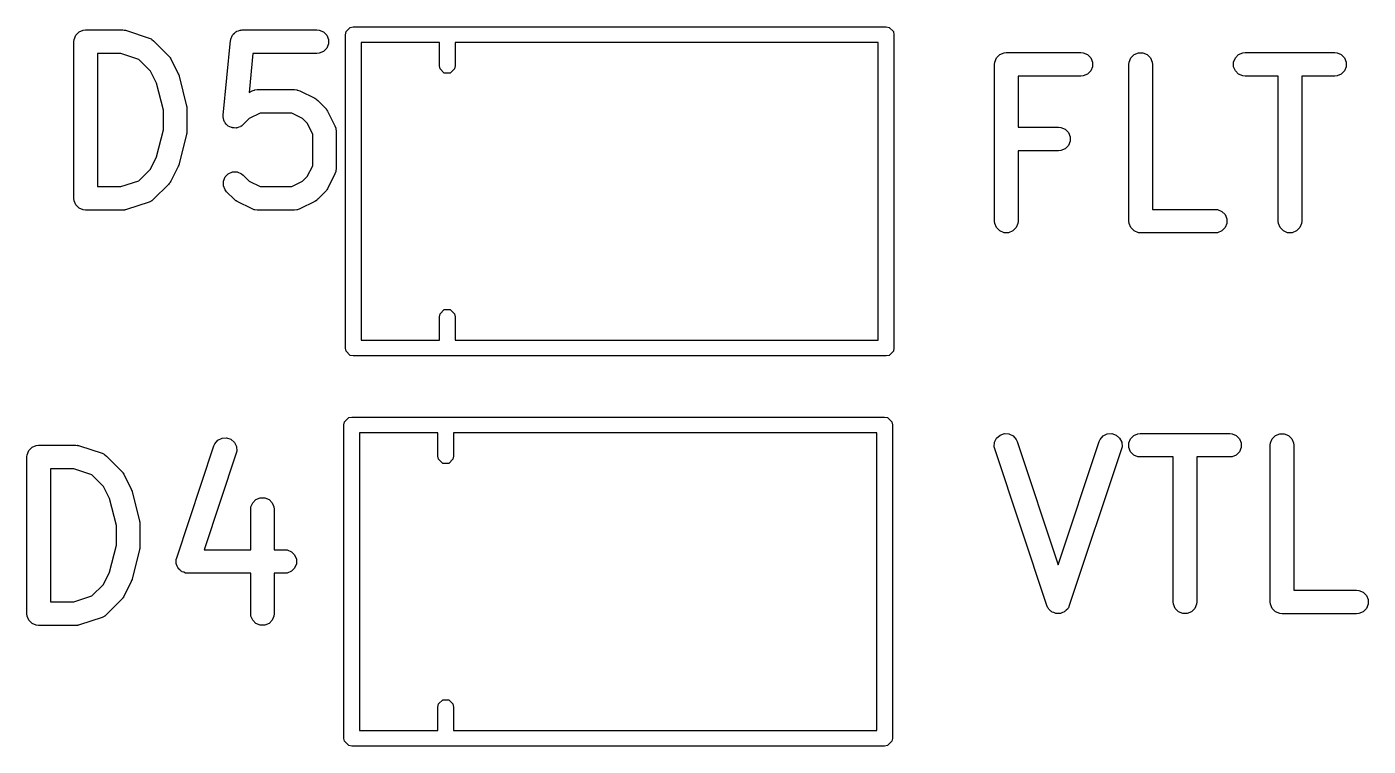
# Model space of a CAD drawing. Header units: inches. Extents: x 1.31 to 5.24, y -7.02 to -1.13.
# Drawn here: x 4.8696 to 5.2065, y -3.3976 to -3.2169 of the extents above; entities that cross this region are included whole.
import ezdxf

# ---------------------------------------------------------------- set-up
doc = ezdxf.new("R2010")
doc.units = ezdxf.units.IN
doc.header["$MEASUREMENT"] = 0
doc.layers.add('F.Silkscreen', color=41, linetype='CONTINUOUS', true_color=0xf2eda1)

msp = doc.modelspace()

# ---------------------------------------------------------------- linework, layer by layer
at = {"layer": 'F.Silkscreen', "linetype": 'CONTINUOUS'}
for p, q in [((4.88269, -3.21821), (4.88375, -3.21777)), ((4.88375, -3.21777), (4.88433, -3.21771)), ((4.88433, -3.21771), (4.8937, -3.21771)), ((4.8937, -3.21771), (4.89399, -3.21774)), ((4.89399, -3.21774), (4.89407, -3.21773)), ((4.89407, -3.21773), (4.89417, -3.21776)), ((4.89417, -3.21776), (4.89428, -3.21777)), ((4.89428, -3.21777), (4.89435, -3.2178)), ((4.89435, -3.2178), (4.89463, -3.21786)), ((4.89463, -3.21786), (4.90026, -3.21974)), ((4.92272, -3.21793), (4.92312, -3.21777)), ((4.92312, -3.21777), (4.92334, -3.21774)), ((4.92334, -3.21774), (4.92341, -3.21772)), ((4.92341, -3.21772), (4.92348, -3.21773)), ((4.92348, -3.21773), (4.9237, -3.21771)), ((4.9237, -3.21771), (4.94244, -3.21771)), ((4.94244, -3.21771), (4.94302, -3.21777)), ((4.94302, -3.21777), (4.94409, -3.21821)), ((4.94976, -3.21814), (4.95082, -3.21708)), ((4.95082, -3.21708), (4.95157, -3.21693)), ((4.95157, -3.21693), (5.08543, -3.21693)), ((5.08543, -3.21693), (5.08619, -3.21708)), ((5.08619, -3.21708), (5.08725, -3.21814)), ((4.88137, -3.22066), (4.88143, -3.22009)), ((4.88137, -3.26003), (4.88137, -3.22066)), ((4.88143, -3.22009), (4.88187, -3.21902)), ((4.88187, -3.21902), (4.88269, -3.21821)), ((4.90026, -3.21974), (4.90079, -3.21997)), ((4.90079, -3.21997), (4.90087, -3.22004)), ((4.90087, -3.22004), (4.90097, -3.22008)), ((4.90097, -3.22008), (4.90141, -3.22045)), ((4.90141, -3.22045), (4.90516, -3.2242)), ((4.91888, -3.23912), (4.92076, -3.22037)), ((4.92076, -3.22037), (4.9208, -3.22016)), ((4.9208, -3.22009), (4.92083, -3.22002)), ((4.9208, -3.22016), (4.9208, -3.22009)), ((4.92083, -3.22002), (4.92087, -3.2198)), ((4.92087, -3.2198), (4.92108, -3.21942)), ((4.92108, -3.21942), (4.92124, -3.21902)), ((4.92124, -3.21902), (4.92135, -3.21892)), ((4.92135, -3.21892), (4.92142, -3.21879)), ((4.92142, -3.21879), (4.92175, -3.21851)), ((4.92175, -3.21851), (4.92206, -3.21821)), ((4.92206, -3.21821), (4.92219, -3.21815)), ((4.92219, -3.21815), (4.92231, -3.21806)), ((4.92231, -3.21806), (4.92272, -3.21793)), ((4.94409, -3.21821), (4.9449, -3.21902)), ((4.9449, -3.21902), (4.94534, -3.22009)), ((4.94534, -3.22124), (4.9449, -3.2223)), ((4.94534, -3.22009), (4.94534, -3.22124)), ((4.94961, -3.2189), (4.94976, -3.21814)), ((4.94961, -3.29764), (4.94961, -3.2189)), ((4.97323, -3.22087), (4.95354, -3.22087)), ((4.95354, -3.22087), (4.95354, -3.29567)), ((4.97323, -3.22677), (4.97323, -3.22087)), ((4.97717, -3.22087), (4.97717, -3.22677)), ((5.08346, -3.22087), (4.97717, -3.22087)), ((5.08346, -3.29567), (5.08346, -3.22087)), ((5.08725, -3.21814), (5.0874, -3.2189)), ((5.0874, -3.2189), (5.0874, -3.29764)), ((4.89322, -3.22361), (4.88728, -3.22361)), ((4.88728, -3.22361), (4.88728, -3.25708)), ((4.89773, -3.22512), (4.89322, -3.22361)), ((4.90516, -3.2242), (4.90535, -3.22442)), ((4.90535, -3.22442), (4.90541, -3.22448)), ((4.90541, -3.22448), (4.90546, -3.22456)), ((4.90546, -3.22456), (4.90553, -3.22465)), ((4.90553, -3.22465), (4.90556, -3.22472)), ((4.92637, -3.22361), (4.92539, -3.23339)), ((4.94244, -3.22361), (4.92637, -3.22361)), ((4.94302, -3.22356), (4.94244, -3.22361)), ((4.94409, -3.22312), (4.94302, -3.22356)), ((4.9449, -3.2223), (4.94409, -3.22312)), ((5.11317, -3.22473), (5.11398, -3.22392)), ((5.11398, -3.22392), (5.11505, -3.22347)), ((5.11505, -3.22347), (5.11562, -3.22342)), ((5.11562, -3.22342), (5.13437, -3.22342)), ((5.13437, -3.22342), (5.13494, -3.22347)), ((5.13494, -3.22347), (5.13601, -3.22392)), ((5.13601, -3.22392), (5.13682, -3.22473)), ((5.14691, -3.22473), (5.14773, -3.22392)), ((5.14773, -3.22392), (5.14879, -3.22347)), ((5.14879, -3.22347), (5.14994, -3.22347)), ((5.14994, -3.22347), (5.15101, -3.22392)), ((5.15101, -3.22392), (5.15182, -3.22473)), ((5.17316, -3.22473), (5.17397, -3.22392)), ((5.17397, -3.22392), (5.17504, -3.22347)), ((5.17504, -3.22347), (5.17561, -3.22342)), ((5.17561, -3.22342), (5.19811, -3.22342)), ((5.19811, -3.22342), (5.19869, -3.22347)), ((5.19869, -3.22347), (5.19975, -3.22392)), ((5.19975, -3.22392), (5.20057, -3.22473)), ((4.90065, -3.22804), (4.89773, -3.22512)), ((4.90556, -3.22472), (4.90572, -3.22497)), ((4.90572, -3.22497), (4.90759, -3.22872)), ((4.97338, -3.22752), (4.97323, -3.22677)), ((4.97444, -3.22859), (4.97338, -3.22752)), ((4.97702, -3.22752), (4.97595, -3.22859)), ((4.97717, -3.22677), (4.97702, -3.22752)), ((5.11267, -3.22637), (5.11273, -3.22579)), ((5.11267, -3.26574), (5.11267, -3.22637)), ((5.11273, -3.22579), (5.11317, -3.22473)), ((5.13682, -3.22801), (5.13601, -3.22883)), ((5.13682, -3.22473), (5.13726, -3.22579)), ((5.13726, -3.22695), (5.13682, -3.22801)), ((5.13726, -3.22579), (5.13726, -3.22695)), ((5.14641, -3.22637), (5.14647, -3.22579)), ((5.14641, -3.26574), (5.14641, -3.22637)), ((5.14647, -3.22579), (5.14691, -3.22473)), ((5.15182, -3.22473), (5.15226, -3.22579)), ((5.15226, -3.22579), (5.15232, -3.22637)), ((5.15232, -3.22637), (5.15232, -3.26279)), ((5.17272, -3.22579), (5.17316, -3.22473)), ((5.17272, -3.22695), (5.17272, -3.22579)), ((5.17316, -3.22801), (5.17272, -3.22695)), ((5.17397, -3.22883), (5.17316, -3.22801)), ((5.20057, -3.22801), (5.19975, -3.22883)), ((5.20057, -3.22473), (5.20101, -3.22579)), ((5.20101, -3.22695), (5.20057, -3.22801)), ((5.20101, -3.22579), (5.20101, -3.22695)), ((4.90216, -3.23107), (4.90065, -3.22804)), ((4.90387, -3.2379), (4.90216, -3.23107)), ((4.90759, -3.22872), (4.90761, -3.22876)), ((4.90761, -3.22876), (4.90762, -3.22877)), ((4.90762, -3.22877), (4.90771, -3.22902)), ((4.90771, -3.22902), (4.9078, -3.22926)), ((4.9078, -3.22926), (4.9078, -3.22928)), ((4.9078, -3.22928), (4.90781, -3.22932)), ((4.90781, -3.22932), (4.90969, -3.23682)), ((4.97595, -3.22859), (4.97444, -3.22859)), ((5.13437, -3.22932), (5.11857, -3.22932)), ((5.11857, -3.22932), (5.11857, -3.24217)), ((5.13494, -3.22927), (5.13437, -3.22932)), ((5.13601, -3.22883), (5.13494, -3.22927)), ((5.17504, -3.22927), (5.17397, -3.22883)), ((5.17561, -3.22932), (5.17504, -3.22927)), ((5.18391, -3.22932), (5.17561, -3.22932)), ((5.18391, -3.26574), (5.18391, -3.22932)), ((5.19811, -3.22932), (5.18982, -3.22932)), ((5.18982, -3.22932), (5.18982, -3.26574)), ((5.19869, -3.22927), (5.19811, -3.22932)), ((5.19975, -3.22883), (5.19869, -3.22927)), ((4.92539, -3.23339), (4.92613, -3.23302)), ((4.92613, -3.23302), (4.92667, -3.23281)), ((4.92667, -3.23281), (4.92677, -3.2328)), ((4.92677, -3.2328), (4.92687, -3.23276)), ((4.92687, -3.23276), (4.92745, -3.23271)), ((4.92745, -3.23271), (4.93682, -3.23271)), ((4.93682, -3.23271), (4.9374, -3.23276)), ((4.9374, -3.23276), (4.93749, -3.2328)), ((4.93749, -3.2328), (4.9376, -3.23281)), ((4.9376, -3.23281), (4.93814, -3.23302)), ((4.93814, -3.23302), (4.94189, -3.23489)), ((4.90387, -3.2428), (4.90387, -3.2379)), ((4.90969, -3.23682), (4.9097, -3.23692)), ((4.9097, -3.23692), (4.90972, -3.23696)), ((4.90972, -3.23696), (4.90974, -3.23718)), ((4.90974, -3.23718), (4.90977, -3.23739)), ((4.90977, -3.23739), (4.90977, -3.23743)), ((4.90977, -3.23743), (4.90978, -3.23754)), ((4.90978, -3.23754), (4.90978, -3.24316)), ((4.94189, -3.23489), (4.94214, -3.23505)), ((4.94214, -3.23505), (4.94221, -3.23508)), ((4.94221, -3.23508), (4.94229, -3.23515)), ((4.94229, -3.23515), (4.94238, -3.2352)), ((4.94238, -3.2352), (4.94243, -3.23526)), ((4.94243, -3.23526), (4.94266, -3.23545)), ((4.94266, -3.23545), (4.94453, -3.23732)), ((4.94453, -3.23732), (4.94472, -3.23755)), ((4.94472, -3.23755), (4.94478, -3.2376)), ((4.94478, -3.2376), (4.94483, -3.23769)), ((4.94483, -3.23769), (4.9449, -3.23777)), ((4.9449, -3.23777), (4.94493, -3.23784)), ((4.94493, -3.23784), (4.94509, -3.23809)), ((4.94509, -3.23809), (4.94696, -3.24184)), ((4.91888, -3.23969), (4.91888, -3.23912)), ((4.91893, -3.23984), (4.91888, -3.23969)), ((4.91893, -3.23999), (4.91893, -3.23984)), ((4.91909, -3.24038), (4.91893, -3.23999)), ((4.91922, -3.2408), (4.91909, -3.24038)), ((4.91931, -3.24091), (4.91922, -3.2408)), ((4.91937, -3.24105), (4.91931, -3.24091)), ((4.91967, -3.24136), (4.91937, -3.24105)), ((4.91995, -3.24169), (4.91967, -3.24136)), ((4.92391, -3.2415), (4.92346, -3.24186)), ((4.92545, -3.23996), (4.92391, -3.2415)), ((4.92814, -3.23861), (4.92545, -3.23996)), ((4.93612, -3.23861), (4.92814, -3.23861)), ((4.93882, -3.23996), (4.93612, -3.23861)), ((4.94002, -3.24116), (4.93882, -3.23996)), ((4.94137, -3.24386), (4.94002, -3.24116)), ((4.90216, -3.24963), (4.90387, -3.2428)), ((4.90969, -3.24388), (4.90781, -3.25137)), ((4.9097, -3.24378), (4.90969, -3.24388)), ((4.90972, -3.24374), (4.9097, -3.24378)), ((4.90974, -3.24352), (4.90972, -3.24374)), ((4.90977, -3.2433), (4.90974, -3.24352)), ((4.90978, -3.24316), (4.90977, -3.24326)), ((4.90977, -3.24326), (4.90977, -3.2433)), ((4.92008, -3.24176), (4.91995, -3.24169)), ((4.92018, -3.24186), (4.92008, -3.24176)), ((4.92058, -3.24203), (4.92018, -3.24186)), ((4.92096, -3.24223), (4.92058, -3.24203)), ((4.92111, -3.24225), (4.92096, -3.24223)), ((4.92125, -3.24231), (4.92111, -3.24225)), ((4.92168, -3.24231), (4.92125, -3.24231)), ((4.92211, -3.24235), (4.92168, -3.24231)), ((4.92225, -3.24231), (4.92211, -3.24235)), ((4.9224, -3.24231), (4.92225, -3.24231)), ((4.9228, -3.24214), (4.9224, -3.24231)), ((4.92321, -3.24202), (4.9228, -3.24214)), ((4.92333, -3.24192), (4.92321, -3.24202)), ((4.92346, -3.24186), (4.92333, -3.24192)), ((4.94137, -3.25184), (4.94137, -3.24386)), ((4.94696, -3.24184), (4.94717, -3.24238)), ((4.94717, -3.24238), (4.94717, -3.24249)), ((4.94717, -3.24249), (4.94722, -3.24258)), ((4.94722, -3.24258), (4.94727, -3.24316)), ((4.94727, -3.24316), (4.94727, -3.25253)), ((5.11857, -3.24217), (5.12874, -3.24217)), ((5.12874, -3.24217), (5.12932, -3.24222)), ((5.12932, -3.24222), (5.13039, -3.24266)), ((5.13039, -3.24266), (5.1312, -3.24348)), ((5.1312, -3.24348), (5.13164, -3.24454)), ((5.13164, -3.24454), (5.13164, -3.24569)), ((5.12874, -3.24807), (5.11857, -3.24807)), ((5.11857, -3.24807), (5.11857, -3.26574)), ((5.12932, -3.24801), (5.12874, -3.24807)), ((5.13039, -3.24757), (5.12932, -3.24801)), ((5.1312, -3.24676), (5.13039, -3.24757)), ((5.13164, -3.24569), (5.1312, -3.24676)), ((4.90065, -3.25266), (4.90216, -3.24963)), ((4.9078, -3.25144), (4.90771, -3.25168)), ((4.90781, -3.25137), (4.9078, -3.25142)), ((4.9078, -3.25142), (4.9078, -3.25144)), ((4.89773, -3.25558), (4.90065, -3.25266)), ((4.90759, -3.25198), (4.90572, -3.25573)), ((4.90761, -3.25194), (4.90759, -3.25198)), ((4.90762, -3.25192), (4.90761, -3.25194)), ((4.90771, -3.25168), (4.90762, -3.25192)), ((4.91893, -3.25571), (4.91937, -3.25464)), ((4.91937, -3.25464), (4.92018, -3.25383)), ((4.92018, -3.25383), (4.92125, -3.25339)), ((4.92125, -3.25339), (4.9224, -3.25339)), ((4.9224, -3.25339), (4.92346, -3.25383)), ((4.92346, -3.25383), (4.92391, -3.25419)), ((4.92391, -3.25419), (4.92545, -3.25573)), ((4.93882, -3.25573), (4.94002, -3.25453)), ((4.94002, -3.25453), (4.94137, -3.25184)), ((4.94696, -3.25385), (4.94509, -3.2576)), ((4.94717, -3.25331), (4.94696, -3.25385)), ((4.94722, -3.25311), (4.94717, -3.25321)), ((4.94717, -3.25321), (4.94717, -3.25331)), ((4.94727, -3.25253), (4.94722, -3.25311)), ((4.88728, -3.25708), (4.89322, -3.25708)), ((4.89322, -3.25708), (4.89773, -3.25558)), ((4.90516, -3.2565), (4.90141, -3.26025)), ((4.90535, -3.25627), (4.90516, -3.2565)), ((4.90541, -3.25622), (4.90535, -3.25627)), ((4.90546, -3.25613), (4.90541, -3.25622)), ((4.90553, -3.25605), (4.90546, -3.25613)), ((4.90556, -3.25598), (4.90553, -3.25605)), ((4.90572, -3.25573), (4.90556, -3.25598)), ((4.91893, -3.25686), (4.91893, -3.25571)), ((4.91937, -3.25792), (4.91893, -3.25686)), ((4.91973, -3.25837), (4.91937, -3.25792)), ((4.92545, -3.25573), (4.92814, -3.25708)), ((4.92814, -3.25708), (4.93612, -3.25708)), ((4.93612, -3.25708), (4.93882, -3.25573)), ((4.94472, -3.25814), (4.94453, -3.25837)), ((4.94478, -3.25809), (4.94472, -3.25814)), ((4.94483, -3.258), (4.94478, -3.25809)), ((4.9449, -3.25792), (4.94483, -3.258)), ((4.94493, -3.25785), (4.9449, -3.25792)), ((4.94509, -3.2576), (4.94493, -3.25785)), ((4.88143, -3.26061), (4.88137, -3.26003)), ((4.88187, -3.26167), (4.88143, -3.26061)), ((4.88269, -3.26249), (4.88187, -3.26167)), ((4.90026, -3.26096), (4.89463, -3.26283)), ((4.90079, -3.26072), (4.90026, -3.26096)), ((4.90087, -3.26065), (4.90079, -3.26072)), ((4.90097, -3.26061), (4.90087, -3.26065)), ((4.90141, -3.26025), (4.90097, -3.26061)), ((4.92161, -3.26025), (4.91973, -3.25837)), ((4.92184, -3.26043), (4.92161, -3.26025)), ((4.92189, -3.26049), (4.92184, -3.26043)), ((4.92198, -3.26055), (4.92189, -3.26049)), ((4.92206, -3.26061), (4.92198, -3.26055)), ((4.92213, -3.26064), (4.92206, -3.26061)), ((4.92238, -3.2608), (4.92213, -3.26064)), ((4.92613, -3.26267), (4.92238, -3.2608)), ((4.94189, -3.2608), (4.93814, -3.26267)), ((4.94214, -3.26064), (4.94189, -3.2608)), ((4.94221, -3.26061), (4.94214, -3.26064)), ((4.94229, -3.26055), (4.94221, -3.26061)), ((4.94238, -3.26049), (4.94229, -3.26055)), ((4.94243, -3.26043), (4.94238, -3.26049)), ((4.94266, -3.26025), (4.94243, -3.26043)), ((4.94453, -3.25837), (4.94266, -3.26025)), ((4.88375, -3.26293), (4.88269, -3.26249)), ((4.88433, -3.26299), (4.88375, -3.26293)), ((4.8937, -3.26299), (4.88433, -3.26299)), ((4.89399, -3.26296), (4.8937, -3.26299)), ((4.89407, -3.26296), (4.89399, -3.26296)), ((4.89417, -3.26294), (4.89407, -3.26296)), ((4.89428, -3.26293), (4.89417, -3.26294)), ((4.89435, -3.2629), (4.89428, -3.26293)), ((4.89463, -3.26283), (4.89435, -3.2629)), ((4.92667, -3.26288), (4.92613, -3.26267)), ((4.92677, -3.26289), (4.92667, -3.26288)), ((4.92687, -3.26293), (4.92677, -3.26289)), ((4.92745, -3.26299), (4.92687, -3.26293)), ((4.93682, -3.26299), (4.92745, -3.26299)), ((4.9374, -3.26293), (4.93682, -3.26299)), ((4.93749, -3.26289), (4.9374, -3.26293)), ((4.9376, -3.26288), (4.93749, -3.26289)), ((4.93814, -3.26267), (4.9376, -3.26288)), ((5.15232, -3.26279), (5.16811, -3.26279)), ((5.16811, -3.26279), (5.16869, -3.26284)), ((5.16869, -3.26284), (5.16976, -3.26329)), ((5.16976, -3.26329), (5.17057, -3.2641)), ((5.17057, -3.2641), (5.17101, -3.26516)), ((5.11273, -3.26632), (5.11267, -3.26574)), ((5.11317, -3.26738), (5.11273, -3.26632)), ((5.11398, -3.2682), (5.11317, -3.26738)), ((5.11505, -3.26864), (5.11398, -3.2682)), ((5.11726, -3.2682), (5.1162, -3.26864)), ((5.11808, -3.26738), (5.11726, -3.2682)), ((5.11852, -3.26632), (5.11808, -3.26738)), ((5.11857, -3.26574), (5.11852, -3.26632)), ((5.14647, -3.26632), (5.14641, -3.26574)), ((5.14691, -3.26738), (5.14647, -3.26632)), ((5.14773, -3.2682), (5.14691, -3.26738)), ((5.14879, -3.26864), (5.14773, -3.2682)), ((5.16976, -3.2682), (5.16869, -3.26864)), ((5.17057, -3.26738), (5.16976, -3.2682)), ((5.17101, -3.26632), (5.17057, -3.26738)), ((5.17101, -3.26516), (5.17101, -3.26632)), ((5.18397, -3.26632), (5.18391, -3.26574)), ((5.18441, -3.26738), (5.18397, -3.26632)), ((5.18522, -3.2682), (5.18441, -3.26738)), ((5.18629, -3.26864), (5.18522, -3.2682)), ((5.1885, -3.2682), (5.18744, -3.26864)), ((5.18932, -3.26738), (5.1885, -3.2682)), ((5.18976, -3.26632), (5.18932, -3.26738)), ((5.18982, -3.26574), (5.18976, -3.26632)), ((5.1162, -3.26864), (5.11505, -3.26864)), ((5.14937, -3.26869), (5.14879, -3.26864)), ((5.16811, -3.26869), (5.14937, -3.26869)), ((5.16869, -3.26864), (5.16811, -3.26869)), ((5.18744, -3.26864), (5.18629, -3.26864)), ((4.97338, -3.28901), (4.97444, -3.28795)), ((4.97444, -3.28795), (4.97595, -3.28795)), ((4.97595, -3.28795), (4.97702, -3.28901)), ((4.97323, -3.28976), (4.97338, -3.28901)), ((4.97323, -3.29567), (4.97323, -3.28976)), ((4.97702, -3.28901), (4.97717, -3.28976)), ((4.97717, -3.28976), (4.97717, -3.29567)), ((4.94976, -3.29839), (4.94961, -3.29764)), ((4.95082, -3.29946), (4.94976, -3.29839)), ((4.95354, -3.29567), (4.97323, -3.29567)), ((4.97717, -3.29567), (5.08346, -3.29567)), ((5.08725, -3.29839), (5.08619, -3.29946)), ((5.0874, -3.29764), (5.08725, -3.29839)), ((4.95157, -3.29961), (4.95082, -3.29946)), ((5.08543, -3.29961), (4.95157, -3.29961)), ((5.08619, -3.29946), (5.08543, -3.29961)), ((4.94936, -3.31618), (4.95043, -3.31511)), ((4.95043, -3.31511), (4.95118, -3.31496)), ((4.95118, -3.31496), (5.08504, -3.31496)), ((5.08504, -3.31496), (5.08579, -3.31511)), ((5.08579, -3.31511), (5.08686, -3.31618)), ((4.94921, -3.31693), (4.94936, -3.31618)), ((4.94921, -3.39567), (4.94921, -3.31693)), ((4.97283, -3.3189), (4.95315, -3.3189)), ((4.95315, -3.3189), (4.95315, -3.3937)), ((4.97283, -3.3248), (4.97283, -3.3189)), ((4.97677, -3.3189), (4.97677, -3.3248)), ((5.08307, -3.3189), (4.97677, -3.3189)), ((5.08307, -3.3937), (5.08307, -3.3189)), ((5.08686, -3.31618), (5.08701, -3.31693)), ((5.08701, -3.31693), (5.08701, -3.39567)), ((4.87088, -3.32254), (4.87194, -3.3221)), ((4.87194, -3.3221), (4.87252, -3.32204)), ((4.87252, -3.32204), (4.88189, -3.32204)), ((4.88189, -3.32204), (4.88218, -3.32207)), ((4.88218, -3.32207), (4.88226, -3.32206)), ((4.88226, -3.32206), (4.88236, -3.32209)), ((4.88236, -3.32209), (4.88247, -3.3221)), ((4.88247, -3.3221), (4.88254, -3.32213)), ((4.88254, -3.32213), (4.88282, -3.32219)), ((4.88282, -3.32219), (4.88845, -3.32407)), ((4.90721, -3.35031), (4.91658, -3.32218)), ((4.91658, -3.32218), (4.91682, -3.32166)), ((4.91682, -3.32166), (4.91757, -3.32079)), ((4.91757, -3.32079), (4.91861, -3.32027)), ((4.91861, -3.32027), (4.91975, -3.32019)), ((4.91975, -3.32019), (4.92085, -3.32055)), ((4.92085, -3.32055), (4.92172, -3.32131)), ((4.92172, -3.32131), (4.92223, -3.32234)), ((4.92223, -3.32234), (4.92231, -3.32349)), ((5.11258, -3.32241), (5.11266, -3.32126)), ((5.11266, -3.32126), (5.11318, -3.32023)), ((5.11318, -3.32023), (5.11405, -3.31947)), ((5.11405, -3.31947), (5.11514, -3.31911)), ((5.11514, -3.31911), (5.11629, -3.31919)), ((5.11629, -3.31919), (5.11732, -3.31971)), ((5.11732, -3.31971), (5.11807, -3.32058)), ((5.11807, -3.32058), (5.11831, -3.32111)), ((5.11831, -3.32111), (5.12863, -3.35207)), ((5.12863, -3.35207), (5.13895, -3.32111)), ((5.13895, -3.32111), (5.13919, -3.32058)), ((5.13919, -3.32058), (5.13995, -3.31971)), ((5.13995, -3.31971), (5.14098, -3.31919)), ((5.14098, -3.31919), (5.14212, -3.31911)), ((5.14212, -3.31911), (5.14322, -3.31947)), ((5.14322, -3.31947), (5.14409, -3.32023)), ((5.14409, -3.32023), (5.1446, -3.32126)), ((5.1446, -3.32126), (5.14468, -3.32241)), ((5.14636, -3.32146), (5.1468, -3.3204)), ((5.14636, -3.32262), (5.14636, -3.32146)), ((5.1468, -3.3204), (5.14761, -3.31959)), ((5.14761, -3.31959), (5.14868, -3.31914)), ((5.14868, -3.31914), (5.14925, -3.31909)), ((5.14925, -3.31909), (5.17175, -3.31909)), ((5.17175, -3.31909), (5.17233, -3.31914)), ((5.17233, -3.31914), (5.17339, -3.31959)), ((5.17339, -3.31959), (5.17421, -3.3204)), ((5.17421, -3.3204), (5.17465, -3.32146)), ((5.17465, -3.32146), (5.17465, -3.32262)), ((5.18192, -3.32204), (5.18198, -3.32146)), ((5.18192, -3.36141), (5.18192, -3.32204)), ((5.18198, -3.32146), (5.18242, -3.3204)), ((5.18242, -3.3204), (5.18323, -3.31959)), ((5.18323, -3.31959), (5.1843, -3.31914)), ((5.1843, -3.31914), (5.18545, -3.31914)), ((5.18545, -3.31914), (5.18652, -3.31959)), ((5.18652, -3.31959), (5.18733, -3.3204)), ((5.18733, -3.3204), (5.18777, -3.32146)), ((5.18777, -3.32146), (5.18783, -3.32204)), ((5.18783, -3.32204), (5.18783, -3.35846)), ((4.86956, -3.32499), (4.86962, -3.32442)), ((4.86956, -3.36436), (4.86956, -3.32499)), ((4.86962, -3.32442), (4.87006, -3.32335)), ((4.87006, -3.32335), (4.87088, -3.32254)), ((4.88845, -3.32407), (4.88898, -3.3243)), ((4.88898, -3.3243), (4.88906, -3.32437)), ((4.88906, -3.32437), (4.88915, -3.32441)), ((4.88915, -3.32441), (4.8896, -3.32478)), ((4.8896, -3.32478), (4.89335, -3.32853)), ((4.92219, -3.32405), (4.91411, -3.34829)), ((4.92231, -3.32349), (4.92219, -3.32405)), ((4.97298, -3.32556), (4.97283, -3.3248)), ((4.97405, -3.32662), (4.97298, -3.32556)), ((4.97662, -3.32556), (4.97556, -3.32662)), ((4.97677, -3.3248), (4.97662, -3.32556)), ((5.11271, -3.32297), (5.11258, -3.32241)), ((5.12583, -3.36234), (5.11271, -3.32297)), ((5.14456, -3.32297), (5.13143, -3.36234)), ((5.14468, -3.32241), (5.14456, -3.32297)), ((5.1468, -3.32368), (5.14636, -3.32262)), ((5.14761, -3.3245), (5.1468, -3.32368)), ((5.14868, -3.32494), (5.14761, -3.3245)), ((5.14925, -3.32499), (5.14868, -3.32494)), ((5.15755, -3.32499), (5.14925, -3.32499)), ((5.15755, -3.36141), (5.15755, -3.32499)), ((5.17175, -3.32499), (5.16346, -3.32499)), ((5.16346, -3.32499), (5.16346, -3.36141)), ((5.17233, -3.32494), (5.17175, -3.32499)), ((5.17339, -3.3245), (5.17233, -3.32494)), ((5.17421, -3.32368), (5.17339, -3.3245)), ((5.17465, -3.32262), (5.17421, -3.32368)), ((4.88141, -3.32795), (4.87547, -3.32795)), ((4.87547, -3.32795), (4.87547, -3.36141)), ((4.88592, -3.32945), (4.88141, -3.32795)), ((4.89335, -3.32853), (4.89354, -3.32876)), ((4.89354, -3.32876), (4.8936, -3.32881)), ((4.8936, -3.32881), (4.89365, -3.3289)), ((4.89365, -3.3289), (4.89372, -3.32898)), ((4.89372, -3.32898), (4.89375, -3.32905)), ((4.89375, -3.32905), (4.8939, -3.3293)), ((4.97556, -3.32662), (4.97405, -3.32662)), ((4.88884, -3.33237), (4.88592, -3.32945)), ((4.89035, -3.3354), (4.88884, -3.33237)), ((4.8939, -3.3293), (4.89578, -3.33305)), ((4.89206, -3.34223), (4.89035, -3.3354)), ((4.89578, -3.33305), (4.8958, -3.33309)), ((4.8958, -3.33309), (4.89581, -3.33311)), ((4.89581, -3.33311), (4.89589, -3.33335)), ((4.89589, -3.33335), (4.89599, -3.33359)), ((4.89599, -3.33359), (4.89599, -3.33361)), ((4.89599, -3.33361), (4.896, -3.33365)), ((4.896, -3.33365), (4.89788, -3.34115)), ((4.9263, -3.33648), (4.92712, -3.33566)), ((4.92712, -3.33566), (4.92818, -3.33522)), ((4.92818, -3.33522), (4.92933, -3.33522)), ((4.92933, -3.33522), (4.9304, -3.33566)), ((4.9304, -3.33566), (4.93121, -3.33648)), ((4.92581, -3.33812), (4.92586, -3.33754)), ((4.92581, -3.34829), (4.92581, -3.33812)), ((4.92586, -3.33754), (4.9263, -3.33648)), ((4.93121, -3.33648), (4.93165, -3.33754)), ((4.93165, -3.33754), (4.93171, -3.33812)), ((4.93171, -3.33812), (4.93171, -3.34829)), ((4.89206, -3.34713), (4.89206, -3.34223)), ((4.89788, -3.34115), (4.89789, -3.34125)), ((4.89789, -3.34125), (4.89791, -3.34129)), ((4.89791, -3.34129), (4.89793, -3.34151)), ((4.89793, -3.34151), (4.89796, -3.34172)), ((4.89796, -3.34172), (4.89796, -3.34177)), ((4.89796, -3.34177), (4.89797, -3.34187)), ((4.89797, -3.34187), (4.89797, -3.34749)), ((4.89035, -3.35396), (4.89206, -3.34713)), ((4.89788, -3.34821), (4.896, -3.35571)), ((4.89789, -3.34811), (4.89788, -3.34821)), ((4.89791, -3.34807), (4.89789, -3.34811)), ((4.89793, -3.34785), (4.89791, -3.34807)), ((4.89796, -3.34763), (4.89793, -3.34785)), ((4.89797, -3.34749), (4.89796, -3.34759)), ((4.89796, -3.34759), (4.89796, -3.34763)), ((4.91411, -3.34829), (4.92581, -3.34829)), ((4.93171, -3.34829), (4.93438, -3.34829)), ((4.93438, -3.34829), (4.93496, -3.34834)), ((4.93496, -3.34834), (4.93602, -3.34878)), ((4.93602, -3.34878), (4.93684, -3.3496)), ((4.90708, -3.35087), (4.90712, -3.35072)), ((4.90712, -3.35134), (4.90708, -3.35087)), ((4.90712, -3.35066), (4.90715, -3.35059)), ((4.90712, -3.35072), (4.90712, -3.35066)), ((4.90712, -3.35182), (4.90712, -3.35134)), ((4.90716, -3.35191), (4.90712, -3.35182)), ((4.90715, -3.35059), (4.90721, -3.35031)), ((4.90716, -3.35202), (4.90716, -3.35191)), ((4.90737, -3.35244), (4.90716, -3.35202)), ((4.90756, -3.35288), (4.90737, -3.35244)), ((4.93684, -3.3496), (4.93728, -3.35066)), ((4.93728, -3.35182), (4.93684, -3.35288)), ((4.93728, -3.35066), (4.93728, -3.35182)), ((4.88884, -3.35699), (4.89035, -3.35396)), ((4.89589, -3.35601), (4.89581, -3.35625)), ((4.89599, -3.35577), (4.89589, -3.35601)), ((4.896, -3.35571), (4.89599, -3.35575)), ((4.89599, -3.35575), (4.89599, -3.35577)), ((4.90763, -3.35296), (4.90756, -3.35288)), ((4.90768, -3.35305), (4.90763, -3.35296)), ((4.90804, -3.35336), (4.90768, -3.35305)), ((4.90837, -3.35369), (4.90804, -3.35336)), ((4.90847, -3.35374), (4.90837, -3.35369)), ((4.90855, -3.3538), (4.90847, -3.35374)), ((4.909, -3.35395), (4.90855, -3.3538)), ((4.90944, -3.35414), (4.909, -3.35395)), ((4.90959, -3.35415), (4.90944, -3.35414)), ((4.90964, -3.35417), (4.90959, -3.35415)), ((4.90972, -3.35416), (4.90964, -3.35417)), ((4.91001, -3.35419), (4.90972, -3.35416)), ((4.92581, -3.35419), (4.91001, -3.35419)), ((4.92581, -3.36436), (4.92581, -3.35419)), ((4.93438, -3.35419), (4.93171, -3.35419)), ((4.93171, -3.35419), (4.93171, -3.36436)), ((4.93496, -3.35414), (4.93438, -3.35419)), ((4.93602, -3.35369), (4.93496, -3.35414)), ((4.93684, -3.35288), (4.93602, -3.35369)), ((4.88592, -3.35991), (4.88884, -3.35699)), ((4.89578, -3.35631), (4.8939, -3.36006)), ((4.8958, -3.35627), (4.89578, -3.35631)), ((4.89581, -3.35625), (4.8958, -3.35627)), ((5.18783, -3.35846), (5.20362, -3.35846)), ((5.20362, -3.35846), (5.2042, -3.35851)), ((5.2042, -3.35851), (5.20526, -3.35896)), ((5.20526, -3.35896), (5.20608, -3.35977)), ((4.87547, -3.36141), (4.88141, -3.36141)), ((4.88141, -3.36141), (4.88592, -3.35991)), ((4.89335, -3.36083), (4.8896, -3.36458)), ((4.89354, -3.3606), (4.89335, -3.36083)), ((4.8936, -3.36055), (4.89354, -3.3606)), ((4.89365, -3.36046), (4.8936, -3.36055)), ((4.89372, -3.36038), (4.89365, -3.36046)), ((4.89375, -3.36031), (4.89372, -3.36038)), ((4.8939, -3.36006), (4.89375, -3.36031)), ((5.12607, -3.36287), (5.12583, -3.36234)), ((5.13143, -3.36234), (5.1312, -3.36287)), ((5.15761, -3.36199), (5.15755, -3.36141)), ((5.15805, -3.36305), (5.15761, -3.36199)), ((5.1634, -3.36199), (5.16296, -3.36305)), ((5.16346, -3.36141), (5.1634, -3.36199)), ((5.18198, -3.36199), (5.18192, -3.36141)), ((5.18242, -3.36305), (5.18198, -3.36199)), ((5.20608, -3.35977), (5.20652, -3.36083)), ((5.20652, -3.36199), (5.20608, -3.36305)), ((5.20652, -3.36083), (5.20652, -3.36199)), ((4.86962, -3.36494), (4.86956, -3.36436)), ((4.87006, -3.366), (4.86962, -3.36494)), ((4.87088, -3.36682), (4.87006, -3.366)), ((4.88845, -3.36529), (4.88282, -3.36716)), ((4.88898, -3.36505), (4.88845, -3.36529)), ((4.88906, -3.36498), (4.88898, -3.36505)), ((4.88915, -3.36494), (4.88906, -3.36498)), ((4.8896, -3.36458), (4.88915, -3.36494)), ((4.92586, -3.36494), (4.92581, -3.36436)), ((4.9263, -3.366), (4.92586, -3.36494)), ((4.92712, -3.36682), (4.9263, -3.366)), ((4.93121, -3.366), (4.9304, -3.36682)), ((4.93165, -3.36494), (4.93121, -3.366)), ((4.93171, -3.36436), (4.93165, -3.36494)), ((5.12621, -3.36303), (5.12607, -3.36287)), ((5.1263, -3.36322), (5.12621, -3.36303)), ((5.12658, -3.36346), (5.1263, -3.36322)), ((5.12682, -3.36374), (5.12658, -3.36346)), ((5.12701, -3.36384), (5.12682, -3.36374)), ((5.12717, -3.36398), (5.12701, -3.36384)), ((5.12752, -3.36409), (5.12717, -3.36398)), ((5.12785, -3.36426), (5.12752, -3.36409)), ((5.12806, -3.36427), (5.12785, -3.36426)), ((5.12826, -3.36434), (5.12806, -3.36427)), ((5.12863, -3.36431), (5.12826, -3.36434)), ((5.129, -3.36434), (5.12863, -3.36431)), ((5.1292, -3.36427), (5.129, -3.36434)), ((5.12941, -3.36426), (5.1292, -3.36427)), ((5.12974, -3.36409), (5.12941, -3.36426)), ((5.13009, -3.36398), (5.12974, -3.36409)), ((5.13025, -3.36384), (5.13009, -3.36398)), ((5.13044, -3.36374), (5.13025, -3.36384)), ((5.13069, -3.36346), (5.13044, -3.36374)), ((5.13096, -3.36322), (5.13069, -3.36346)), ((5.13106, -3.36303), (5.13096, -3.36322)), ((5.1312, -3.36287), (5.13106, -3.36303)), ((5.15886, -3.36387), (5.15805, -3.36305)), ((5.15993, -3.36431), (5.15886, -3.36387)), ((5.16108, -3.36431), (5.15993, -3.36431)), ((5.16214, -3.36387), (5.16108, -3.36431)), ((5.16296, -3.36305), (5.16214, -3.36387)), ((5.18323, -3.36387), (5.18242, -3.36305)), ((5.1843, -3.36431), (5.18323, -3.36387)), ((5.18488, -3.36436), (5.1843, -3.36431)), ((5.20362, -3.36436), (5.18488, -3.36436)), ((5.2042, -3.36431), (5.20362, -3.36436)), ((5.20526, -3.36387), (5.2042, -3.36431)), ((5.20608, -3.36305), (5.20526, -3.36387)), ((4.87194, -3.36726), (4.87088, -3.36682)), ((4.87252, -3.36732), (4.87194, -3.36726)), ((4.88189, -3.36732), (4.87252, -3.36732)), ((4.88218, -3.36729), (4.88189, -3.36732)), ((4.88226, -3.36729), (4.88218, -3.36729)), ((4.88236, -3.36727), (4.88226, -3.36729)), ((4.88247, -3.36726), (4.88236, -3.36727)), ((4.88254, -3.36723), (4.88247, -3.36726)), ((4.88282, -3.36716), (4.88254, -3.36723)), ((4.92818, -3.36726), (4.92712, -3.36682)), ((4.92933, -3.36726), (4.92818, -3.36726)), ((4.9304, -3.36682), (4.92933, -3.36726)), ((4.97298, -3.38704), (4.97405, -3.38598)), ((4.97405, -3.38598), (4.97556, -3.38598)), ((4.97556, -3.38598), (4.97662, -3.38704)), ((4.97283, -3.3878), (4.97298, -3.38704)), ((4.97283, -3.3937), (4.97283, -3.3878)), ((4.97662, -3.38704), (4.97677, -3.3878)), ((4.97677, -3.3878), (4.97677, -3.3937)), ((4.94936, -3.39642), (4.94921, -3.39567)), ((4.95043, -3.39749), (4.94936, -3.39642)), ((4.95315, -3.3937), (4.97283, -3.3937)), ((4.97677, -3.3937), (5.08307, -3.3937)), ((5.08686, -3.39642), (5.08579, -3.39749)), ((5.08701, -3.39567), (5.08686, -3.39642)), ((4.95118, -3.39764), (4.95043, -3.39749)), ((5.08504, -3.39764), (4.95118, -3.39764)), ((5.08579, -3.39749), (5.08504, -3.39764))]:
    msp.add_line(p, q, dxfattribs=at)

doc.saveas('drawing.dxf')
